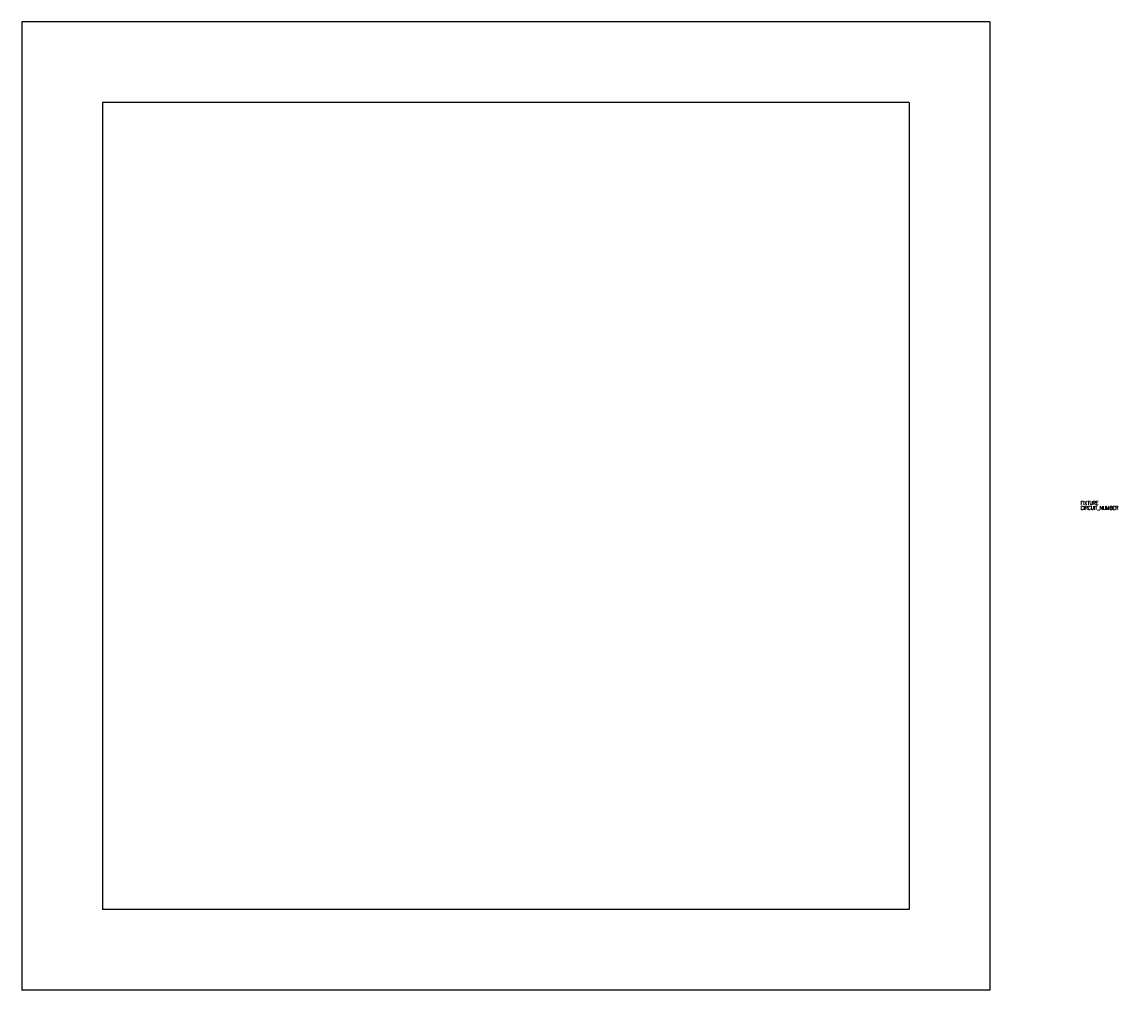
# Model space of a CAD drawing. Header units: inches. Extents: x -12 to 15.1, y -12 to 12.
import ezdxf
from ezdxf.enums import TextEntityAlignment as Align

# ---------------------------------------------------------------- set-up
doc = ezdxf.new("R2010")
doc.units = ezdxf.units.IN
doc.header["$LTSCALE"] = 0.5
doc.header["$MEASUREMENT"] = 0
doc.layers.get('Defpoints').update_dxf_attribs({"color": 27})
doc.layers.add('E-LITE-CLNG-N-D', color=50, linetype='Continuous')
doc.layers.add('E-LITE-IDEN', color=80, linetype='Continuous')
doc.styles.add('NOTES', font='romans.shx', dxfattribs={"width": 0.8})

# ---------------------------------------------------------------- blocks, each defined once
blk = doc.blocks.new('2x2')
for p, q in [((12, 12), (-12, 12)), ((-12, 12), (-12, -12)), ((12, 12), (12, -12)), ((10, 10), (-10, 10)), ((-10, 10), (-10, -10)), ((10, 10), (10, -10)), ((10, -10), (-10, -10)), ((12, -12), (-12, -12))]:
    blk.add_line(p, q)

msp = doc.modelspace()

# ---------------------------------------------------------------- linework, layer by layer
at = {"layer": 'Defpoints'}
msp.add_point((0, 0), dxfattribs=at)

# ---------------------------------------------------------------- block references
at = {"layer": 'E-LITE-CLNG-N-D'}
msp.add_blockref('2x2', (0, 0), dxfattribs=at)

# ---------------------------------------------------------------- texts
at = {"layer": 'E-LITE-IDEN', "style": 'NOTES', "width": 0.8}
msp.add_attdef('CIRCUIT_NUMBER', text='', height=0.0938, dxfattribs=at).set_placement((14.25, 0), align=Align.TOP_LEFT)
msp.add_attdef('FIXTURE', text='', height=0.0938, dxfattribs=at).set_placement((14.25, 0), align=Align.BOTTOM_LEFT)

doc.saveas('drawing.dxf')
